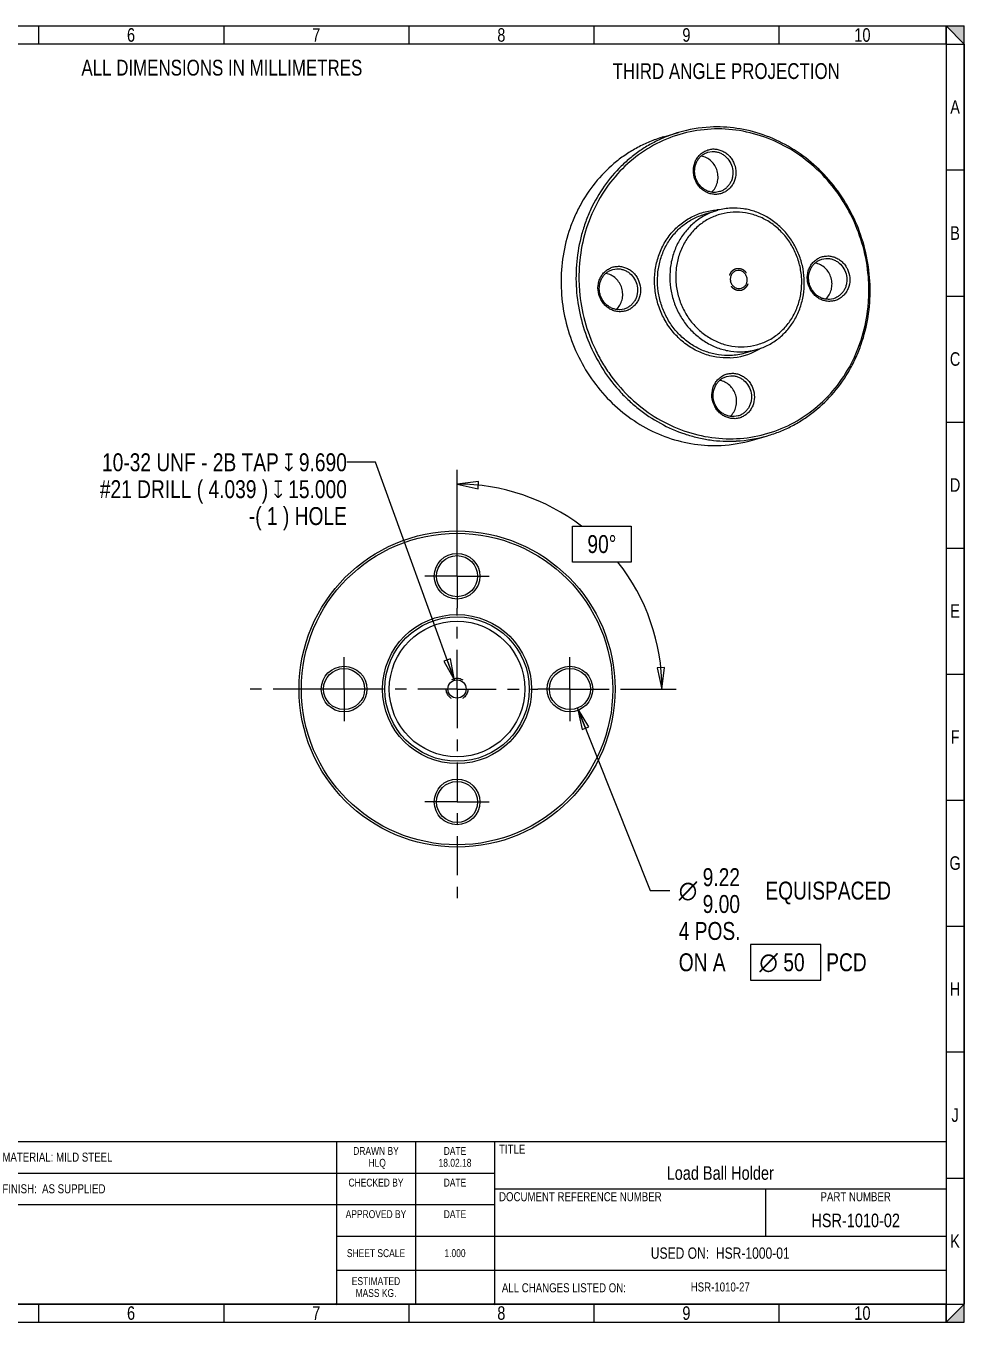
# Model space of a CAD drawing. Header units: inches. Extents: x 0.1 to 16.4, y 0 to 11.6.
# Drawn here: x 8.24 to 16.42, y 0.28 to 11.57 of the extents above; entities that cross this region are included whole.
import ezdxf

# ---------------------------------------------------------------- set-up
doc = ezdxf.new("R2010")
doc.units = ezdxf.units.IN
doc.header["$LTSCALE"] = 0.909449
doc.header["$MEASUREMENT"] = 0
doc.linetypes.add('CENTER', pattern=[0.6, 0.375, -0.075, 0.075, -0.075])
doc.linetypes.add('HIDDEN', pattern=[0.2, 0.1, -0.1])
doc.layers.get('0').update_dxf_attribs({"linetype": 'CONTINUOUS'})
doc.layers.add('02___PRT_ALL_AXES', color=7, linetype='CONTINUOUS')
doc.layers.add('DEFAULT_2', color=8, linetype='HIDDEN')
doc.styles.get("Standard").update_dxf_attribs({"font": 'txt', "width": 0.8})
doc.styles.add('TEXTSTYLE_1', font='gdt', dxfattribs={"width": 0.8})
doc.dimstyles.new('DIMSTYLE_3', dxfattribs={"dimtxt": 0.15625, "dimasz": 0.1875, "dimexe": 0.125, "dimexo": 0.0625, "dimgap": 0.09, "dimtad": 0, "dimtih": 1, "dimtoh": 1, "dimzin": 4, "dimdsep": 46, "dimtxsty": 'Standard', "dimblk": 'CLOSED', "dimblk1": 'CLOSED', "dimblk2": 'CLOSED', "dimcen": 0.09, "dimadec": 0, "dimazin": 0, "dimlim": 1, "dimtp": 0.11, "dimtm": 0.11, "dimtfac": 1, "dimtofl": 0, "dimtmove": 0, "dimatfit": 2, "dimldrblk": 'CLOSED', "dimfxl": 1, "dimtolj": 1, "dimtzin": 4, "dimarcsym": 0})
doc.dimstyles.new('DIMSTYLE_5', dxfattribs={"dimtxt": 0.15625, "dimasz": 0.1875, "dimexe": 0.125, "dimexo": 0.0625, "dimgap": 0.078125, "dimtad": 0, "dimtih": 1, "dimtoh": 1, "dimdec": 1, "dimzin": 4, "dimdsep": 46, "dimtxsty": 'Standard', "dimblk": 'CLOSED', "dimblk1": 'CLOSED', "dimblk2": 'CLOSED', "dimcen": 0.09, "dimadec": 0, "dimazin": 0, "dimtp": 0.5, "dimtm": 0.5, "dimtfac": 1, "dimtdec": 1, "dimtofl": 0, "dimtmove": 0, "dimatfit": 3, "dimldrblk": 'CLOSED', "dimfxl": 1, "dimtolj": 1, "dimtzin": 4, "dimarcsym": 0})
doc.dimstyles.get("Standard").update_dxf_attribs({"dimtxt": 0.15625, "dimasz": 0.1875, "dimexe": 0.125, "dimexo": 0.0625, "dimgap": 0.09, "dimtad": 0, "dimtih": 1, "dimtoh": 1, "dimzin": 4, "dimdsep": 46, "dimtxsty": 'Standard', "dimblk": 'CLOSED', "dimblk1": 'CLOSED', "dimblk2": 'CLOSED', "dimcen": 0.09, "dimadec": 0, "dimazin": 0, "dimtol": 1, "dimtp": 0.01, "dimtm": 0.01, "dimtfac": 1, "dimtofl": 0, "dimtmove": 0, "dimatfit": 3, "dimldrblk": 'CLOSED', "dimfxl": 1, "dimtolj": 1, "dimtzin": 4, "dimarcsym": 0})

# ---------------------------------------------------------------- blocks, each defined once
blk = doc.blocks.new('_CLOSED')
at = {"color": 0, "linetype": 'ByBlock'}
for p, q in [((0, 0), (-1, 0.167)), ((-1, 0.167), (-1, -0.167)), ((-1, -0.167), (0, 0)), ((-1, 0), (0, 0))]:
    blk.add_line(p, q, dxfattribs=at)
blk = doc.blocks.new('*D7')
at = {"color": 2, "linetype": 'Continuous', "transparency": 16777216}
for p, q in [((13.046, 5.628), (13.679, 4.037)), ((13.679, 4.037), (13.851, 4.037))]:
    blk.add_line(p, q, dxfattribs=at)
at = {"color": 2, "linetype": 'Continuous', "transparency": 16777216, "xscale": 0.1875, "yscale": 0.1875, "zscale": 0.1875, "rotation": 111.7048946601}
blk.add_blockref('_CLOSED', (13.046, 5.628), dxfattribs=at)
at = {"color": 2, "linetype": 'Continuous', "transparency": 16777216, "width": 0.8}
for s, height, p in [('9.22', 0.1562, (14.138, 4.076)), (' EQUISPACED', 0.15625, (14.638, 3.959)), ('9.00', 0.1562, (14.138, 3.842)), ('4 POS.', 0.1562, (13.929, 3.607)), ('ON A ', 0.1562, (13.929, 3.334)), ('50', 0.1562, (14.841, 3.334)), (' PCD', 0.1562, (15.169, 3.334))]:
    blk.add_text(s, height=height, dxfattribs=at).set_placement(p)
at = {"color": 2, "linetype": 'Continuous', "transparency": 16777216, "style": 'TEXTSTYLE_1'}
for p in [(13.929, 3.959), (14.632, 3.334)]:
    blk.add_text('n', height=0.156, dxfattribs=at).set_placement(p)
blk = doc.blocks.new('*D9')
at = {"color": 2, "linetype": 'Continuous', "transparency": 16777216}
for p, q in [((11.996, 7.225), (11.996, 7.706)), ((13.427, 5.794), (13.907, 5.794))]:
    blk.add_line(p, q, dxfattribs=at)
for points in [[(12.184, 7.602), (11.996, 7.581), (12.181, 7.54), (12.184, 7.602)], [(13.741, 5.98), (13.782, 5.794), (13.804, 5.983), (13.741, 5.98)]]:
    blk.add_lwpolyline(points, dxfattribs=at)
for start, end in [(52.6127, 90), (0, 38.2916)]:
    blk.add_arc((11.996, 5.794), 1.787, start, end, dxfattribs=at)
at = {"color": 2, "linetype": 'Continuous', "transparency": 16777216, "insert": (13.259, 7.136), "char_height": 0.15625, "width": 0.35417, "attachment_point": 2, "line_spacing_factor": 0.9}
blk.add_mtext('90\\Fgdt;{\\Fgdt;~}', dxfattribs=at)
blk = doc.blocks.new('*T10')
at = {"color": 2, "linetype": 'Continuous'}
for p, q in [((0, 0), (15.827, 0)), ((0, 0), (0, -0.157)), ((1.457, 0), (1.457, -0.157)), ((3.071, 0), (3.071, -0.157)), ((4.685, 0), (4.685, -0.157)), ((6.299, 0), (6.299, -0.157)), ((7.913, 0), (7.913, -0.157)), ((9.528, 0), (9.528, -0.157)), ((11.142, 0), (11.142, -0.157)), ((12.756, 0), (12.756, -0.157)), ((14.37, 0), (14.37, -0.157)), ((15.827, 0), (15.827, -0.157)), ((0, -0.157), (15.827, -0.157))]:
    blk.add_line(p, q, dxfattribs=at)
at = {"color": 2, "linetype": 'Continuous', "attachment_point": 2, "line_spacing_factor": 0.9}
for s, insert, char_height, width in [('1', (0.728, -0.02), 0.118, 0.18898), ('2', (2.264, -0.02), 0.118, 0.18898), ('3 ', (3.878, -0.02), 0.1181, 0.37795), ('4', (5.492, -0.02), 0.118, 0.18898), ('5', (7.106, -0.02), 0.118, 0.18898), ('6', (8.72, -0.02), 0.118, 0.18898), ('7', (10.335, -0.02), 0.118, 0.18898), ('8', (11.949, -0.02), 0.118, 0.18898), ('9', (13.563, -0.02), 0.118, 0.18898), ('10', (15.098, -0.02), 0.1181, 0.37795)]:
    blk.add_mtext(s, dxfattribs=dict(at, insert=insert, char_height=char_height, width=width))
blk = doc.blocks.new('*T11')
at = {"color": 2, "linetype": 'Continuous'}
for p, q in [((0, 0), (15.827, 0)), ((0, 0), (0, -0.157)), ((1.457, 0), (1.457, -0.157)), ((3.071, 0), (3.071, -0.157)), ((4.685, 0), (4.685, -0.157)), ((6.299, 0), (6.299, -0.157)), ((7.913, 0), (7.913, -0.157)), ((9.528, 0), (9.528, -0.157)), ((11.142, 0), (11.142, -0.157)), ((12.756, 0), (12.756, -0.157)), ((14.37, 0), (14.37, -0.157)), ((15.827, 0), (15.827, -0.157)), ((0, -0.157), (15.827, -0.157))]:
    blk.add_line(p, q, dxfattribs=at)
at = {"color": 2, "linetype": 'Continuous', "attachment_point": 2, "line_spacing_factor": 0.9}
for s, insert, char_height, width in [('1', (0.728, -0.02), 0.118, 0.18898), ('2', (2.264, -0.02), 0.118, 0.18898), ('3 ', (3.878, -0.02), 0.1181, 0.37795), ('4 ', (5.492, -0.02), 0.1181, 0.37795), ('5', (7.106, -0.02), 0.118, 0.18898), ('6', (8.72, -0.02), 0.118, 0.18898), ('7', (10.335, -0.02), 0.118, 0.18898), ('8', (11.949, -0.02), 0.118, 0.18898), ('9', (13.563, -0.02), 0.118, 0.18898), ('10', (15.098, -0.02), 0.1181, 0.37795)]:
    blk.add_mtext(s, dxfattribs=dict(at, insert=insert, char_height=char_height, width=width))
blk = doc.blocks.new('*T13')
at = {"color": 2, "linetype": 'Continuous'}
for p, q in [((0, 0), (0.157, 0)), ((0, 0), (0, -10.984)), ((0.157, 0), (0.157, -10.984)), ((0, -1.098), (0.157, -1.098)), ((0, -2.197), (0.157, -2.197)), ((0, -3.295), (0.157, -3.295)), ((0, -4.394), (0.157, -4.394)), ((0, -5.492), (0.157, -5.492)), ((0, -6.591), (0.157, -6.591)), ((0, -7.689), (0.157, -7.689)), ((0, -8.787), (0.157, -8.787)), ((0, -9.886), (0.157, -9.886)), ((0, -10.984), (0.157, -10.984))]:
    blk.add_line(p, q, dxfattribs=at)
at = {"color": 2, "linetype": 'Continuous', "char_height": 0.118, "width": 0.18898, "attachment_point": 2, "line_spacing_factor": 0.9}
for s, insert in [('A', (0.079, -0.49)), ('B', (0.079, -1.589)), ('C', (0.079, -2.687)), ('D', (0.079, -3.785)), ('E', (0.079, -4.884)), ('F', (0.079, -5.982)), ('G', (0.079, -7.081)), ('H', (0.079, -8.179)), ('J', (0.079, -9.278)), ('K', (0.079, -10.376))]:
    blk.add_mtext(s, dxfattribs=dict(at, insert=insert))
blk = doc.blocks.new('*T15')
at = {"color": 2, "linetype": 'Continuous'}
for p, q in [((0, 0), (15.827, 0)), ((0, 0), (0, -1.417)), ((0.315, 0), (0.315, -1.122)), ((0.787, 0), (0.787, -1.122)), ((2.756, 0), (2.756, -1.122)), ((3.307, 0), (3.307, -1.122)), ((3.858, 0), (3.858, -1.122)), ((4.409, 0), (4.409, -1.122)), ((5.118, 0), (5.118, -1.417)), ((6.339, 0), (6.339, -1.417)), ((7.559, 0), (7.559, -1.417)), ((10.512, 0), (10.512, -1.417)), ((11.201, 0), (11.201, -1.417)), ((11.89, 0), (11.89, -1.417)), ((15.827, 0), (15.827, -1.417)), ((5.118, -0.276), (11.89, -0.276)), ((11.89, -0.413), (15.827, -0.413)), ((14.252, -0.413), (14.252, -0.827)), ((7.559, -0.551), (11.89, -0.551)), ((0, -0.827), (5.118, -0.827)), ((10.512, -0.827), (15.827, -0.827)), ((0, -1.122), (5.118, -1.122)), ((10.512, -1.122), (15.827, -1.122)), ((0, -1.417), (15.827, -1.417))]:
    blk.add_line(p, q, dxfattribs=at)
at = {"color": 2, "linetype": 'Continuous', "line_spacing_factor": 0.9}
for s, insert, char_height, width, attachment_point in [('UNSPECIFIED DETAIL', (5.728, -0.098), 0.07874, 2.26772, 2), ('UNSPECIFIED TOL.', (6.949, -0.098), 0.07874, 2.01575, 2), ('MATERIAL: MILD STEEL ', (7.598, -0.098), 0.07874, 2.64567, 1), ('DRAWN BY\\P HLQ', (10.856, -0.049), 0.0689, 0.88189, 2), ('DATE\\P18.02.18 ', (11.545, -0.049), 0.0689, 0.99213, 2), ('TITLE', (11.929, -0.03), 0.0787, 0.62992, 1), ('Load Ball Holder', (13.858, -0.217), 0.11811, 3.02362, 2), ('CHECKED BY\\P ', (10.856, -0.325), 0.0689, 1.10236, 2), ('DATE\\P ', (11.545, -0.325), 0.0689, 0.44094, 2), ('1 ', (0.157, -0.374), 0.0787, 0.25197, 2), ('HLQ ', (3.031, -0.374), 0.0787, 0.50394, 2), (' 18.02.18', (4.764, -0.374), 0.0787, 1.13386, 2), ('FINISH:  AS SUPPLIED', (7.598, -0.374), 0.07874, 2.51969, 1), ('DOCUMENT REFERENCE NUMBER', (11.929, -0.443), 0.07874, 3.14961, 1), ('PART NUMBER', (15.039, -0.443), 0.07874, 1.38583, 2), ('APPROVED BY\\P ', (10.856, -0.6), 0.0689, 1.2126, 2), ('DATE\\P ', (11.545, -0.6), 0.0689, 0.44094, 2), ('HSR-1010-02 ', (15.039, -0.63), 0.11811, 2.26772, 2), ('VER', (0.157, -0.925), 0.0984, 0.47244, 2), ('ECN', (0.551, -0.925), 0.0984, 0.47244, 2), ('DETAILS OF MODIFICATION', (1.772, -0.935), 0.07874, 2.89764, 2), ('DWN', (3.031, -0.925), 0.0984, 0.47244, 2), ('CHKD', (3.583, -0.925), 0.0984, 0.62992, 2), ('APPR', (4.134, -0.925), 0.0984, 0.62992, 2), ('DATE', (4.764, -0.925), 0.0984, 0.62992, 2), ('SHEET SCALE', (10.856, -0.94), 0.0689, 1.2126, 2), ('1.000', (11.545, -0.94), 0.0689, 0.55118, 2), ('USED ON:  HSR-1000-01', (13.858, -0.925), 0.09843, 3.30709, 2), ('VERSIONS ', (2.559, -1.22), 0.0984, 1.41732, 2), ('ESTIMATED \\PMASS KG. ', (10.856, -1.184), 0.0689, 1.10236, 2), ('HSR-1010-27 ', (13.858, -1.23), 0.07874, 1.51181, 2)]:
    blk.add_mtext(s, dxfattribs=dict(at, insert=insert, char_height=char_height, width=width, attachment_point=attachment_point))
at = {"color": 2, "linetype": 'Continuous', "insert": (6.378, -0.325), "char_height": 0.09843, "width": 0.7021, "attachment_point": 1, "line_spacing_factor": 0.9, "style": 'TEXTSTYLE_1'}
blk.add_mtext('{\\Fgdt;`}\\Ftxt;0.2', dxfattribs=at)

msp = doc.modelspace()

# ---------------------------------------------------------------- hatches: boundary and pattern name
at = {"linetype": 'Continuous'}
h = msp.add_hatch(color=2, dxfattribs=at)
edge = h.paths.add_edge_path()
edge.add_line((16.417, 11.417), (16.417, 11.575))
edge.add_line((16.26, 11.575), (16.417, 11.417))
edge.add_line((16.26, 11.575), (16.417, 11.575))
msp.add_hatch(color=2, dxfattribs=at).paths.add_polyline_path([(16.417, 0.276), (16.417, 0.433), (16.26, 0.276)])

# ---------------------------------------------------------------- linework, layer by layer
at = {"color": 7, "linetype": 'Continuous'}
for p, q in [((0.433, 11.575), (16.26, 11.575)), ((16.26, 11.575), (16.417, 11.575)), ((16.26, 11.575), (16.417, 11.417)), ((16.26, 11.417), (16.26, 11.575)), ((16.417, 11.417), (16.417, 11.575)), ((16.26, 11.417), (16.417, 11.417)), ((16.417, 0.433), (16.417, 11.417)), ((14.184, 10.474), (14.22, 10.48)), ((14.285, 10.13), (14.249, 10.124)), ((15.178, 9.542), (15.213, 9.548)), ((13.353, 9.451), (13.388, 9.457)), ((14.446, 9.443), (14.43, 9.441)), ((14.459, 9.285), (14.475, 9.288)), ((15.279, 9.197), (15.243, 9.191)), ((13.453, 9.107), (13.418, 9.101)), ((14.346, 8.519), (14.382, 8.525)), ((14.447, 8.175), (14.411, 8.169)), ((10.951, 0.427), (10.939, 0.439)), ((10.951, 0.439), (10.939, 0.427)), ((12.329, 0.427), (12.317, 0.439)), ((12.329, 0.439), (12.317, 0.427)), ((16.417, 0.433), (16.26, 0.276)), ((16.26, 0.433), (16.417, 0.433)), ((16.26, 0.276), (16.26, 0.433)), ((16.417, 0.276), (16.417, 0.433)), ((0.433, 0.276), (16.26, 0.276)), ((16.26, 0.276), (16.417, 0.276))]:
    msp.add_line(p, q, dxfattribs=at)
at = {"color": 2, "linetype": 'Continuous'}
for p, q in [((13.004, 6.901), (13.004, 7.214)), ((13.004, 7.214), (13.514, 7.214)), ((13.514, 7.214), (13.514, 6.901)), ((13.514, 6.901), (13.004, 6.901))]:
    msp.add_line(p, q, dxfattribs=at)
msp.add_lwpolyline([(14.554, 3.256), (15.169, 3.256), (15.169, 3.568), (14.554, 3.568), (14.554, 3.256)], dxfattribs=at)
at = {"color": 7, "linetype": 'Continuous'}
for centre, radius in [((11.996, 5.794), 1.378), ((11.996, 5.794), 1.358), ((11.996, 6.778), 0.199), ((11.996, 6.778), 0.179), ((11.996, 5.794), 0.65), ((11.996, 5.794), 0.63), ((11.996, 5.794), 0.591), ((11.011, 5.794), 0.199), ((12.98, 5.794), 0.199), ((11.011, 5.794), 0.179), ((12.98, 5.794), 0.179), ((11.996, 5.794), 0.0795), ((11.996, 4.81), 0.199), ((11.996, 4.81), 0.179)]:
    msp.add_circle(centre, radius, dxfattribs=at)
for centre, radius, start, end in [((14.26, 9.515), 1.179, 106.3197, 112.8359), ((14.26, 9.512), 1.182, 92.8157, 106.3066), ((14.297, 9.413), 0.56, 92.8312, 93.7908), ((14.412, 9.448), 0.538, 105.2569, 106.3189), ((14.297, 9.411), 0.561, 91.2351, 92.8303), ((14.413, 9.445), 0.542, 92.828, 105.2346), ((14.349, 9.237), 0.556, 272.8029, 298.9047), ((14.355, 9.244), 0.541, 272.8269, 286.2952), ((14.463, 9.275), 0.541, 272.8269, 286.2952), ((14.346, 9.243), 0.563, 298.8826, 301.7674), ((14.241, 9.099), 1.182, 272.8157, 286.3066), ((14.371, 9.137), 1.182, 272.8157, 286.3066)]:
    msp.add_arc(centre, radius, start, end, dxfattribs=at)
for points, knots in [([(14.211, 10.675), (14.129, 10.671), (13.965, 10.646), (13.733, 10.556), (13.524, 10.42), (13.346, 10.241), (13.206, 10.027), (13.108, 9.786), (13.066, 9.572), (13.057, 9.396), (13.063, 9.219), (13.102, 9), (13.179, 8.791), (13.263, 8.635), (13.36, 8.488), (13.505, 8.323), (13.71, 8.164), (13.94, 8.049), (14.184, 7.983), (14.352, 7.973), (14.434, 7.977)], [0, 0, 0, 0, 0.060096, 0.120147, 0.180537, 0.24159, 0.303521, 0.366407, 0.430177, 0.462371, 0.494701, 0.559547, 0.624432, 0.656812, 0.689071, 0.753015, 0.816109, 0.878252, 0.939486, 1, 1, 1, 1]), ([(14.703, 8.002), (14.74, 8.013), (14.813, 8.038), (14.919, 8.087), (15.02, 8.147), (15.147, 8.239), (15.29, 8.378), (15.404, 8.542), (15.477, 8.686), (15.537, 8.838), (15.587, 9.038), (15.605, 9.287), (15.58, 9.538), (15.513, 9.781), (15.407, 10.009), (15.264, 10.214), (15.09, 10.39), (14.889, 10.531), (14.67, 10.632), (14.438, 10.689), (14.28, 10.697), (14.202, 10.693)], [0, 0, 0, 0, 0.029958, 0.05996, 0.090044, 0.120248, 0.181074, 0.242701, 0.273877, 0.305276, 0.368635, 0.432698, 0.497234, 0.561955, 0.626551, 0.690727, 0.754237, 0.816919, 0.878716, 0.939683, 1, 1, 1, 1]), ([(14.434, 7.977), (14.516, 7.981), (14.68, 8.007), (14.912, 8.096), (15.121, 8.233), (15.3, 8.412), (15.44, 8.626), (15.537, 8.866), (15.579, 9.081), (15.589, 9.256), (15.583, 9.433), (15.544, 9.653), (15.466, 9.862), (15.383, 10.018), (15.286, 10.165), (15.141, 10.33), (14.935, 10.489), (14.706, 10.604), (14.461, 10.67), (14.294, 10.68), (14.211, 10.675)], [0, 0, 0, 0, 0.060096, 0.120147, 0.180537, 0.24159, 0.303521, 0.366407, 0.430177, 0.462371, 0.494701, 0.559547, 0.624432, 0.656812, 0.689071, 0.753015, 0.816109, 0.878252, 0.939486, 1, 1, 1, 1]), ([(13.799, 10.609), (13.762, 10.598), (13.688, 10.572), (13.582, 10.523), (13.481, 10.464), (13.354, 10.372), (13.212, 10.233), (13.098, 10.068), (13.025, 9.925), (12.964, 9.773), (12.914, 9.572), (12.896, 9.323), (12.921, 9.073), (12.988, 8.83), (13.095, 8.602), (13.238, 8.396), (13.412, 8.22), (13.612, 8.08), (13.832, 7.979), (14.063, 7.922), (14.221, 7.914), (14.299, 7.918)], [0, 0, 0, 0, 0.029958, 0.05996, 0.090044, 0.120248, 0.181074, 0.242701, 0.273877, 0.305276, 0.368635, 0.432698, 0.497234, 0.561955, 0.626551, 0.690727, 0.754237, 0.816919, 0.878716, 0.939683, 1, 1, 1, 1]), ([(13.802, 10.602), (13.768, 10.587), (13.7, 10.555), (13.603, 10.497), (13.512, 10.429), (13.398, 10.328), (13.273, 10.181), (13.176, 10.013), (13.116, 9.869), (13.069, 9.718), (13.033, 9.521), (13.03, 9.28), (13.066, 9.04), (13.142, 8.809), (13.253, 8.593), (13.373, 8.432), (13.484, 8.317), (13.602, 8.214), (13.765, 8.105), (13.943, 8.027), (14.091, 7.985), (14.24, 7.957), (14.354, 7.952), (14.429, 7.956)], [0, 0, 0, 0, 0.029958, 0.06, 0.09016, 0.120468, 0.181563, 0.24348, 0.27479, 0.306306, 0.369847, 0.433994, 0.498511, 0.56312, 0.627535, 0.691488, 0.723251, 0.754824, 0.81729, 0.878905, 0.90944, 0.939794, 1, 1, 1, 1]), ([(14.258, 10.106), (14.246, 10.106), (14.222, 10.107), (14.186, 10.117), (14.152, 10.134), (14.122, 10.157), (14.097, 10.186), (14.07, 10.231), (14.053, 10.294), (14.059, 10.359), (14.078, 10.407), (14.099, 10.438), (14.125, 10.464), (14.156, 10.484), (14.19, 10.497), (14.214, 10.501), (14.226, 10.502)], [0, 0, 0, 0, 0.060582, 0.1219, 0.184115, 0.247288, 0.31131, 0.37596, 0.505315, 0.633144, 0.696107, 0.758114, 0.819243, 0.879703, 0.939837, 1, 1, 1, 1]), ([(14.249, 10.124), (14.239, 10.123), (14.219, 10.124), (14.189, 10.132), (14.16, 10.145), (14.125, 10.169), (14.09, 10.212), (14.067, 10.273), (14.067, 10.329), (14.077, 10.37), (14.09, 10.399), (14.108, 10.425), (14.13, 10.447), (14.156, 10.463), (14.175, 10.471), (14.184, 10.474)], [0, 0, 0, 0, 0.060404, 0.121486, 0.183376, 0.246161, 0.373573, 0.502637, 0.630974, 0.694436, 0.757049, 0.818775, 0.8797, 0.940011, 1, 1, 1, 1]), ([(14.216, 10.126), (14.228, 10.137), (14.249, 10.162), (14.268, 10.209), (14.274, 10.26), (14.267, 10.311), (14.246, 10.358), (14.213, 10.398), (14.172, 10.427), (14.14, 10.437), (14.124, 10.44)], [0, 0, 0, 0, 0.121354, 0.245428, 0.371967, 0.499957, 0.627955, 0.754515, 0.878618, 1, 1, 1, 1]), ([(14.22, 10.48), (14.23, 10.48), (14.251, 10.479), (14.281, 10.472), (14.309, 10.459), (14.344, 10.434), (14.379, 10.392), (14.402, 10.33), (14.403, 10.275), (14.392, 10.233), (14.379, 10.204), (14.361, 10.179), (14.339, 10.157), (14.314, 10.14), (14.295, 10.133), (14.285, 10.13)], [0, 0, 0, 0, 0.060404, 0.121486, 0.183376, 0.246161, 0.373573, 0.502637, 0.630974, 0.694436, 0.757049, 0.818775, 0.8797, 0.940011, 1, 1, 1, 1]), ([(14.226, 10.502), (14.238, 10.502), (14.262, 10.501), (14.298, 10.491), (14.332, 10.474), (14.362, 10.451), (14.387, 10.422), (14.414, 10.377), (14.431, 10.314), (14.425, 10.248), (14.406, 10.201), (14.385, 10.17), (14.359, 10.144), (14.328, 10.124), (14.294, 10.111), (14.27, 10.107), (14.258, 10.106)], [0, 0, 0, 0, 0.060582, 0.1219, 0.184115, 0.247288, 0.31131, 0.37596, 0.505315, 0.633144, 0.696107, 0.758114, 0.819243, 0.879703, 0.939837, 1, 1, 1, 1]), ([(14.376, 8.681), (14.337, 8.679), (14.277, 8.683), (14.2, 8.699), (14.123, 8.724), (14.031, 8.769), (13.95, 8.832), (13.892, 8.891), (13.839, 8.957), (13.785, 9.047), (13.74, 9.166), (13.717, 9.291), (13.717, 9.417), (13.74, 9.54), (13.785, 9.655), (13.851, 9.758), (13.935, 9.844), (14.034, 9.911), (14.143, 9.955), (14.221, 9.968), (14.26, 9.971)], [0, 0, 0, 0, 0.060501, 0.091044, 0.121794, 0.183914, 0.246979, 0.278877, 0.310963, 0.375508, 0.440377, 0.505217, 0.569683, 0.633478, 0.696401, 0.758374, 0.819464, 0.879878, 0.939927, 1, 1, 1, 1]), ([(14.261, 9.965), (14.227, 9.955), (14.16, 9.928), (14.07, 9.869), (13.993, 9.793), (13.94, 9.718), (13.907, 9.652), (13.879, 9.583), (13.856, 9.491), (13.848, 9.377), (13.86, 9.263), (13.89, 9.151), (13.939, 9.047), (14.004, 8.953), (14.084, 8.873), (14.176, 8.808), (14.276, 8.762), (14.382, 8.736), (14.454, 8.733), (14.49, 8.734)], [0, 0, 0, 0, 0.059894, 0.12012, 0.180954, 0.24259, 0.273771, 0.305174, 0.368542, 0.432615, 0.497161, 0.561891, 0.626497, 0.690681, 0.754201, 0.816892, 0.878698, 0.939674, 1, 1, 1, 1]), ([(14.404, 9.951), (14.368, 9.949), (14.297, 9.938), (14.196, 9.899), (14.105, 9.84), (14.028, 9.762), (13.967, 9.669), (13.924, 9.564), (13.902, 9.452), (13.901, 9.337), (13.921, 9.222), (13.962, 9.113), (14.011, 9.03), (14.059, 8.971), (14.112, 8.916), (14.186, 8.859), (14.269, 8.817), (14.339, 8.794), (14.41, 8.779), (14.465, 8.776), (14.501, 8.778)], [0, 0, 0, 0, 0.060096, 0.120144, 0.180534, 0.241587, 0.303517, 0.366402, 0.430172, 0.494626, 0.559471, 0.624356, 0.688926, 0.721027, 0.752939, 0.816032, 0.878175, 0.908934, 0.939486, 1, 1, 1, 1]), ([(14.615, 8.756), (14.649, 8.765), (14.715, 8.792), (14.805, 8.851), (14.883, 8.928), (14.935, 9.003), (14.969, 9.068), (14.996, 9.138), (15.019, 9.229), (15.027, 9.343), (15.016, 9.458), (14.985, 9.569), (14.937, 9.673), (14.871, 9.767), (14.792, 9.847), (14.7, 9.912), (14.6, 9.958), (14.494, 9.984), (14.422, 9.987), (14.386, 9.986)], [0, 0, 0, 0, 0.059894, 0.12012, 0.180954, 0.24259, 0.273771, 0.305174, 0.368542, 0.432615, 0.497161, 0.561891, 0.626497, 0.690681, 0.754201, 0.816892, 0.878698, 0.939674, 1, 1, 1, 1]), ([(14.501, 8.778), (14.536, 8.78), (14.608, 8.791), (14.709, 8.829), (14.8, 8.889), (14.877, 8.967), (14.938, 9.06), (14.98, 9.164), (15.002, 9.276), (15.003, 9.392), (14.983, 9.506), (14.943, 9.615), (14.893, 9.698), (14.845, 9.758), (14.793, 9.812), (14.719, 9.87), (14.635, 9.912), (14.565, 9.934), (14.494, 9.95), (14.44, 9.953), (14.404, 9.951)], [0, 0, 0, 0, 0.060096, 0.120145, 0.180534, 0.241587, 0.303517, 0.366402, 0.430172, 0.494626, 0.559471, 0.624356, 0.688926, 0.721027, 0.752939, 0.816032, 0.878175, 0.908934, 0.939486, 1, 1, 1, 1]), ([(14.382, 8.703), (14.346, 8.701), (14.274, 8.705), (14.168, 8.731), (14.068, 8.777), (13.976, 8.841), (13.896, 8.922), (13.831, 9.016), (13.782, 9.12), (13.752, 9.231), (13.74, 9.345), (13.749, 9.459), (13.772, 9.551), (13.799, 9.62), (13.832, 9.686), (13.885, 9.761), (13.962, 9.837), (14.053, 9.896), (14.119, 9.923), (14.153, 9.933)], [0, 0, 0, 0, 0.060326, 0.121302, 0.183108, 0.245799, 0.309319, 0.373503, 0.438109, 0.502839, 0.567385, 0.631458, 0.694826, 0.726229, 0.75741, 0.819046, 0.87988, 0.940106, 1, 1, 1, 1]), ([(15.252, 9.174), (15.24, 9.173), (15.215, 9.175), (15.179, 9.184), (15.146, 9.201), (15.116, 9.225), (15.09, 9.254), (15.063, 9.298), (15.046, 9.362), (15.053, 9.427), (15.072, 9.474), (15.092, 9.505), (15.118, 9.532), (15.149, 9.552), (15.183, 9.565), (15.207, 9.569), (15.219, 9.569)], [0, 0, 0, 0, 0.060582, 0.1219, 0.184115, 0.247288, 0.31131, 0.37596, 0.505315, 0.633144, 0.696107, 0.758114, 0.819243, 0.879703, 0.939837, 1, 1, 1, 1]), ([(15.243, 9.191), (15.233, 9.191), (15.212, 9.192), (15.182, 9.199), (15.153, 9.212), (15.119, 9.237), (15.084, 9.279), (15.061, 9.341), (15.06, 9.396), (15.07, 9.438), (15.084, 9.467), (15.101, 9.493), (15.124, 9.514), (15.149, 9.531), (15.168, 9.539), (15.178, 9.542)], [0, 0, 0, 0, 0.060404, 0.121486, 0.183376, 0.246161, 0.373573, 0.502637, 0.630974, 0.694436, 0.757049, 0.818775, 0.8797, 0.940011, 1, 1, 1, 1]), ([(15.209, 9.193), (15.221, 9.204), (15.243, 9.23), (15.262, 9.276), (15.268, 9.327), (15.26, 9.378), (15.239, 9.426), (15.207, 9.466), (15.166, 9.494), (15.134, 9.505), (15.118, 9.508)], [0, 0, 0, 0, 0.121354, 0.245428, 0.371967, 0.499957, 0.627955, 0.754515, 0.878618, 1, 1, 1, 1]), ([(15.213, 9.548), (15.224, 9.548), (15.244, 9.547), (15.274, 9.54), (15.303, 9.526), (15.338, 9.502), (15.373, 9.46), (15.395, 9.398), (15.396, 9.343), (15.386, 9.301), (15.373, 9.272), (15.355, 9.246), (15.333, 9.225), (15.307, 9.208), (15.288, 9.2), (15.279, 9.197)], [0, 0, 0, 0, 0.060404, 0.121486, 0.183376, 0.246161, 0.373573, 0.502637, 0.630974, 0.694436, 0.757049, 0.818775, 0.8797, 0.940011, 1, 1, 1, 1]), ([(15.219, 9.569), (15.231, 9.57), (15.256, 9.568), (15.291, 9.559), (15.325, 9.542), (15.355, 9.518), (15.381, 9.49), (15.407, 9.445), (15.425, 9.381), (15.418, 9.316), (15.399, 9.269), (15.379, 9.238), (15.352, 9.211), (15.322, 9.191), (15.288, 9.178), (15.264, 9.174), (15.252, 9.174)], [0, 0, 0, 0, 0.060582, 0.1219, 0.184115, 0.247288, 0.31131, 0.37596, 0.505315, 0.633144, 0.696107, 0.758114, 0.819243, 0.879703, 0.939837, 1, 1, 1, 1]), ([(13.427, 9.084), (13.414, 9.083), (13.39, 9.084), (13.354, 9.094), (13.32, 9.111), (13.29, 9.134), (13.265, 9.163), (13.238, 9.208), (13.221, 9.271), (13.227, 9.337), (13.247, 9.384), (13.267, 9.415), (13.293, 9.441), (13.324, 9.461), (13.358, 9.475), (13.382, 9.478), (13.394, 9.479)], [0, 0, 0, 0, 0.060582, 0.1219, 0.184115, 0.247288, 0.31131, 0.37596, 0.505315, 0.633144, 0.696107, 0.758114, 0.819243, 0.879703, 0.939837, 1, 1, 1, 1]), ([(13.418, 9.101), (13.408, 9.101), (13.387, 9.102), (13.357, 9.109), (13.328, 9.122), (13.293, 9.147), (13.258, 9.189), (13.236, 9.251), (13.235, 9.306), (13.245, 9.348), (13.258, 9.377), (13.276, 9.402), (13.298, 9.424), (13.324, 9.441), (13.343, 9.448), (13.353, 9.451)], [0, 0, 0, 0, 0.060404, 0.121486, 0.183376, 0.246161, 0.373573, 0.502637, 0.630974, 0.694436, 0.757049, 0.818775, 0.8797, 0.940011, 1, 1, 1, 1]), ([(13.384, 9.103), (13.396, 9.114), (13.417, 9.14), (13.437, 9.186), (13.443, 9.237), (13.435, 9.288), (13.414, 9.336), (13.382, 9.375), (13.34, 9.404), (13.309, 9.415), (13.293, 9.417)], [0, 0, 0, 0, 0.121354, 0.245428, 0.371967, 0.499957, 0.627955, 0.754515, 0.878618, 1, 1, 1, 1]), ([(13.388, 9.457), (13.398, 9.458), (13.419, 9.457), (13.449, 9.449), (13.478, 9.436), (13.513, 9.412), (13.548, 9.369), (13.57, 9.308), (13.571, 9.252), (13.561, 9.211), (13.548, 9.182), (13.53, 9.156), (13.508, 9.134), (13.482, 9.118), (13.463, 9.11), (13.453, 9.107)], [0, 0, 0, 0, 0.060404, 0.121486, 0.183376, 0.246161, 0.373573, 0.502637, 0.630974, 0.694436, 0.757049, 0.818775, 0.8797, 0.940011, 1, 1, 1, 1]), ([(13.394, 9.479), (13.406, 9.48), (13.431, 9.478), (13.466, 9.468), (13.5, 9.452), (13.53, 9.428), (13.556, 9.399), (13.582, 9.355), (13.599, 9.291), (13.593, 9.226), (13.574, 9.179), (13.553, 9.147), (13.527, 9.121), (13.497, 9.101), (13.463, 9.088), (13.439, 9.084), (13.427, 9.084)], [0, 0, 0, 0, 0.060582, 0.1219, 0.184115, 0.247288, 0.31131, 0.37596, 0.505315, 0.633144, 0.696107, 0.758114, 0.819243, 0.879703, 0.939837, 1, 1, 1, 1]), ([(14.43, 9.441), (14.421, 9.438), (14.405, 9.429), (14.387, 9.408), (14.378, 9.381), (14.378, 9.352), (14.388, 9.324), (14.407, 9.302), (14.431, 9.288), (14.45, 9.285), (14.459, 9.285)], [0, 0, 0, 0, 0.120065, 0.2425, 0.36841, 0.497093, 0.626504, 0.754261, 0.878742, 1, 1, 1, 1]), ([(14.475, 9.288), (14.483, 9.291), (14.5, 9.299), (14.518, 9.321), (14.527, 9.348), (14.526, 9.377), (14.516, 9.404), (14.498, 9.427), (14.473, 9.441), (14.455, 9.444), (14.446, 9.443)], [0, 0, 0, 0, 0.120065, 0.2425, 0.36841, 0.497093, 0.626504, 0.754261, 0.878742, 1, 1, 1, 1]), ([(14.42, 8.151), (14.408, 8.151), (14.383, 8.152), (14.348, 8.162), (14.314, 8.178), (14.284, 8.202), (14.258, 8.231), (14.232, 8.275), (14.214, 8.339), (14.221, 8.404), (14.24, 8.451), (14.261, 8.483), (14.287, 8.509), (14.317, 8.529), (14.351, 8.542), (14.375, 8.546), (14.387, 8.546)], [0, 0, 0, 0, 0.060582, 0.1219, 0.184115, 0.247288, 0.31131, 0.37596, 0.505315, 0.633144, 0.696107, 0.758114, 0.819243, 0.879703, 0.939837, 1, 1, 1, 1]), ([(14.411, 8.169), (14.401, 8.168), (14.38, 8.169), (14.35, 8.177), (14.322, 8.19), (14.287, 8.214), (14.252, 8.256), (14.229, 8.318), (14.228, 8.373), (14.239, 8.415), (14.252, 8.444), (14.27, 8.47), (14.292, 8.492), (14.317, 8.508), (14.336, 8.516), (14.346, 8.519)], [0, 0, 0, 0, 0.060404, 0.121486, 0.183376, 0.246161, 0.373573, 0.502637, 0.630974, 0.694436, 0.757049, 0.818775, 0.8797, 0.940011, 1, 1, 1, 1]), ([(14.378, 8.171), (14.39, 8.181), (14.411, 8.207), (14.43, 8.254), (14.436, 8.305), (14.428, 8.356), (14.407, 8.403), (14.375, 8.443), (14.334, 8.472), (14.302, 8.482), (14.286, 8.485)], [0, 0, 0, 0, 0.121354, 0.245428, 0.371967, 0.499957, 0.627955, 0.754515, 0.878618, 1, 1, 1, 1]), ([(14.382, 8.525), (14.392, 8.525), (14.412, 8.524), (14.443, 8.517), (14.471, 8.504), (14.506, 8.479), (14.541, 8.437), (14.564, 8.375), (14.565, 8.32), (14.554, 8.278), (14.541, 8.249), (14.523, 8.224), (14.501, 8.202), (14.475, 8.185), (14.457, 8.177), (14.447, 8.175)], [0, 0, 0, 0, 0.060404, 0.121486, 0.183376, 0.246161, 0.373573, 0.502637, 0.630974, 0.694436, 0.757049, 0.818775, 0.8797, 0.940011, 1, 1, 1, 1]), ([(14.387, 8.546), (14.399, 8.547), (14.424, 8.546), (14.46, 8.536), (14.493, 8.519), (14.524, 8.496), (14.549, 8.467), (14.576, 8.422), (14.593, 8.359), (14.586, 8.293), (14.567, 8.246), (14.547, 8.215), (14.521, 8.189), (14.49, 8.169), (14.456, 8.155), (14.432, 8.152), (14.42, 8.151)], [0, 0, 0, 0, 0.060582, 0.1219, 0.184115, 0.247288, 0.31131, 0.37596, 0.505315, 0.633144, 0.696107, 0.758114, 0.819243, 0.879703, 0.939837, 1, 1, 1, 1])]:
    msp.add_open_spline(points, degree=3, knots=knots, dxfattribs=at)
msp.add_open_spline([(14.386, 9.335), (14.385, 9.338), (14.384, 9.344), (14.381, 9.351), (14.38, 9.354)], degree=3, dxfattribs=at)
at = {"layer": '02___PRT_ALL_AXES', "color": 7, "linetype": 'Continuous'}
for p, q in [((13.799, 10.609), (13.928, 10.647)), ((14.153, 9.933), (14.261, 9.965)), ((14.507, 8.724), (14.615, 8.756)), ((14.573, 7.964), (14.703, 8.002))]:
    msp.add_line(p, q, dxfattribs=at)
at = {"layer": '02___PRT_ALL_AXES', "color": 7, "linetype": 'CENTER'}
for p, q in [((11.996, 7.058), (11.996, 7.683)), ((11.996, 6.778), (11.996, 7.058)), ((11.996, 6.778), (11.716, 6.778)), ((11.996, 6.778), (11.996, 6.499)), ((11.996, 6.778), (12.275, 6.778)), ((11.996, 5.794), (11.996, 6.499)), ((11.011, 5.794), (11.011, 6.073)), ((12.98, 5.794), (12.98, 6.073)), ((10.732, 5.794), (10.107, 5.794)), ((11.011, 5.794), (10.732, 5.794)), ((11.011, 5.794), (11.011, 5.515)), ((11.996, 5.794), (11.011, 5.794)), ((11.996, 5.794), (11.996, 3.906)), ((11.996, 5.794), (12.701, 5.794)), ((12.98, 5.794), (12.701, 5.794)), ((12.98, 5.794), (13.884, 5.794)), ((12.98, 5.794), (12.98, 5.515)), ((11.996, 4.81), (11.716, 4.81)), ((11.996, 4.81), (12.275, 4.81))]:
    msp.add_line(p, q, dxfattribs=at)
at = {"layer": 'DEFAULT_2', "color": 8, "linetype": 'HIDDEN'}
msp.add_circle((11.996, 5.794), 0.095, dxfattribs=at)
for points in [[(14.444, 9.459), (14.442, 9.458), (14.437, 9.458), (14.432, 9.457), (14.43, 9.456), (14.427, 9.456), (14.426, 9.455), (14.423, 9.454), (14.42, 9.453), (14.416, 9.452), (14.414, 9.451), (14.411, 9.45), (14.41, 9.449), (14.407, 9.447), (14.404, 9.445), (14.401, 9.443), (14.399, 9.442), (14.397, 9.441), (14.395, 9.439), (14.393, 9.437), (14.391, 9.434), (14.388, 9.432), (14.386, 9.429), (14.384, 9.428), (14.383, 9.426), (14.382, 9.424), (14.38, 9.421), (14.378, 9.417), (14.376, 9.415), (14.375, 9.413), (14.374, 9.411), (14.373, 9.408), (14.371, 9.405), (14.37, 9.401), (14.369, 9.399), (14.368, 9.397), (14.368, 9.394), (14.367, 9.391), (14.366, 9.388), (14.365, 9.384), (14.365, 9.381), (14.364, 9.379), (14.364, 9.376), (14.364, 9.373), (14.364, 9.369), (14.364, 9.365), (14.364, 9.362), (14.364, 9.36), (14.365, 9.358), (14.365, 9.355), (14.366, 9.351), (14.366, 9.347), (14.367, 9.344), (14.367, 9.342), (14.368, 9.34), (14.369, 9.337), (14.371, 9.333), (14.372, 9.329), (14.373, 9.326), (14.374, 9.324), (14.375, 9.322), (14.377, 9.32), (14.379, 9.316), (14.38, 9.313), (14.382, 9.31), (14.383, 9.308), (14.385, 9.307), (14.387, 9.304), (14.389, 9.301), (14.392, 9.299), (14.394, 9.296), (14.395, 9.294), (14.397, 9.293), (14.4, 9.291), (14.403, 9.289), (14.406, 9.287), (14.408, 9.285), (14.41, 9.283), (14.412, 9.282), (14.414, 9.281), (14.418, 9.28), (14.421, 9.278), (14.424, 9.277), (14.426, 9.275), (14.428, 9.275), (14.431, 9.274), (14.434, 9.273), (14.438, 9.272), (14.44, 9.272), (14.442, 9.271), (14.445, 9.271), (14.448, 9.271), (14.453, 9.27), (14.457, 9.27), (14.46, 9.27)], [(14.46, 9.27), (14.463, 9.27), (14.467, 9.271), (14.472, 9.272), (14.475, 9.272), (14.477, 9.272), (14.479, 9.273), (14.482, 9.274), (14.485, 9.276), (14.488, 9.277), (14.491, 9.278), (14.493, 9.279), (14.495, 9.28), (14.497, 9.281), (14.5, 9.283), (14.503, 9.285), (14.506, 9.287), (14.508, 9.288), (14.509, 9.29), (14.511, 9.292), (14.514, 9.294), (14.516, 9.297), (14.518, 9.299), (14.52, 9.301), (14.521, 9.303), (14.523, 9.305), (14.525, 9.308), (14.527, 9.311), (14.529, 9.314), (14.53, 9.315), (14.531, 9.318), (14.532, 9.32), (14.533, 9.324), (14.535, 9.327), (14.536, 9.33), (14.537, 9.332), (14.537, 9.334), (14.538, 9.337), (14.538, 9.341), (14.539, 9.345), (14.54, 9.348), (14.54, 9.35), (14.54, 9.352), (14.54, 9.355), (14.54, 9.359), (14.54, 9.363), (14.54, 9.366), (14.54, 9.369), (14.54, 9.371), (14.539, 9.374), (14.539, 9.378), (14.538, 9.382), (14.538, 9.385), (14.537, 9.387), (14.536, 9.389), (14.535, 9.392), (14.534, 9.396), (14.533, 9.399), (14.532, 9.402), (14.531, 9.404), (14.53, 9.406), (14.528, 9.409), (14.526, 9.412), (14.524, 9.416), (14.522, 9.418), (14.521, 9.42), (14.52, 9.422), (14.518, 9.424), (14.515, 9.427), (14.513, 9.43), (14.511, 9.432), (14.509, 9.434), (14.507, 9.435), (14.505, 9.437), (14.502, 9.44), (14.499, 9.442), (14.497, 9.444), (14.495, 9.445), (14.493, 9.446), (14.49, 9.447), (14.487, 9.449), (14.484, 9.451), (14.481, 9.452), (14.479, 9.453), (14.477, 9.454), (14.474, 9.454), (14.47, 9.455), (14.467, 9.456), (14.464, 9.457), (14.462, 9.458), (14.46, 9.458), (14.457, 9.458), (14.452, 9.458), (14.447, 9.458), (14.444, 9.459)]]:
    msp.add_open_spline(points, degree=3, knots=[0, 0, 0, 0, 0.03125, 0.046875, 0.054688, 0.0625, 0.070312, 0.078125, 0.09375, 0.109375, 0.117188, 0.125, 0.132812, 0.140625, 0.15625, 0.171875, 0.179688, 0.1875, 0.195312, 0.203125, 0.21875, 0.234375, 0.242188, 0.25, 0.257812, 0.265625, 0.28125, 0.296875, 0.304688, 0.3125, 0.320312, 0.328125, 0.34375, 0.359375, 0.367188, 0.375, 0.382812, 0.390625, 0.40625, 0.421875, 0.429688, 0.4375, 0.445312, 0.453125, 0.46875, 0.484375, 0.492188, 0.5, 0.507812, 0.515625, 0.53125, 0.546875, 0.554688, 0.5625, 0.570312, 0.578125, 0.59375, 0.609375, 0.617188, 0.625, 0.632812, 0.640625, 0.65625, 0.671875, 0.679688, 0.6875, 0.695312, 0.703125, 0.71875, 0.734375, 0.742188, 0.75, 0.757812, 0.765625, 0.78125, 0.796875, 0.804688, 0.8125, 0.820312, 0.828125, 0.84375, 0.859375, 0.867188, 0.875, 0.882812, 0.890625, 0.90625, 0.921875, 0.929688, 0.9375, 0.945312, 0.953125, 0.96875, 1, 1, 1, 1], dxfattribs=at)

# ---------------------------------------------------------------- block references
for name, p in [('*T10', (0.433, 11.575)), ('*T13', (16.26, 11.417)), ('*T15', (0.433, 1.851)), ('*T11', (0.433, 0.433))]:
    msp.add_blockref(name, p)

# ---------------------------------------------------------------- texts
at = {"color": 2, "linetype": 'Continuous', "line_spacing_factor": 0.9}
for s, insert, char_height, width, attachment_point in [('ALL DIMENSIONS IN MILLIMETRES', (9.945, 11.28), 0.1378, 3.19685, 2), ('THIRD ANGLE PROJECTION', (14.343, 11.25), 0.1378, 2.4252, 2), ('10-32 UNF - 2B TAP \\Fgdt;{\\Fgdt;x}\\Ftxt; 9.690 \\P#21 DRILL ( 4.039 ) \\Fgdt;{\\Fgdt;x}\\Ftxt; 15.000\\P  -( 1 ) HOLE', (11.035, 7.849), 0.15625, 3.59635, 3), ('ALL CHANGES LISTED ON:', (12.387, 0.614), 0.07874, 1.38583, 1)]:
    msp.add_mtext(s, dxfattribs=dict(at, insert=insert, char_height=char_height, width=width, attachment_point=attachment_point))

# ---------------------------------------------------------------- dimensions: what is measured, and where the dimension line sits
at = {"color": 2, "linetype": 'Continuous'}
dim = msp.add_angular_dim_2l(base=(13.259, 7.058), line1=((13.346, 5.794), (13.364, 5.794)), line2=((11.996, 7.145), (11.996, 7.163)), dimstyle='DIMSTYLE_5', dxfattribs=at)
dim.commit()
dim.dimension.update_dxf_attribs({"geometry": '*D9', "text_midpoint": (13.259, 7.058), "dimtype": 162})
dim = msp.add_diameter_dim_2p(p1=(13.046, 5.628), p2=(12.914, 5.961), text='%%c<> EQUISPACED\\P4 POS.\\PON A ^An^B50 PCD', dimstyle='DIMSTYLE_3', override={"dimpost": '<>'}, dxfattribs=at)
dim.commit()
dim.dimension.update_dxf_attribs({"geometry": '*D7', "text_midpoint": (14.971, 3.783), "dimtype": 163})

# ---------------------------------------------------------------- leaders
msp.add_leader([(11.973, 5.87), (11.285, 7.771), (11.035, 7.771)], dimstyle='Standard', override={"dimtad": 0}, dxfattribs=at)

doc.saveas('drawing.dxf')
